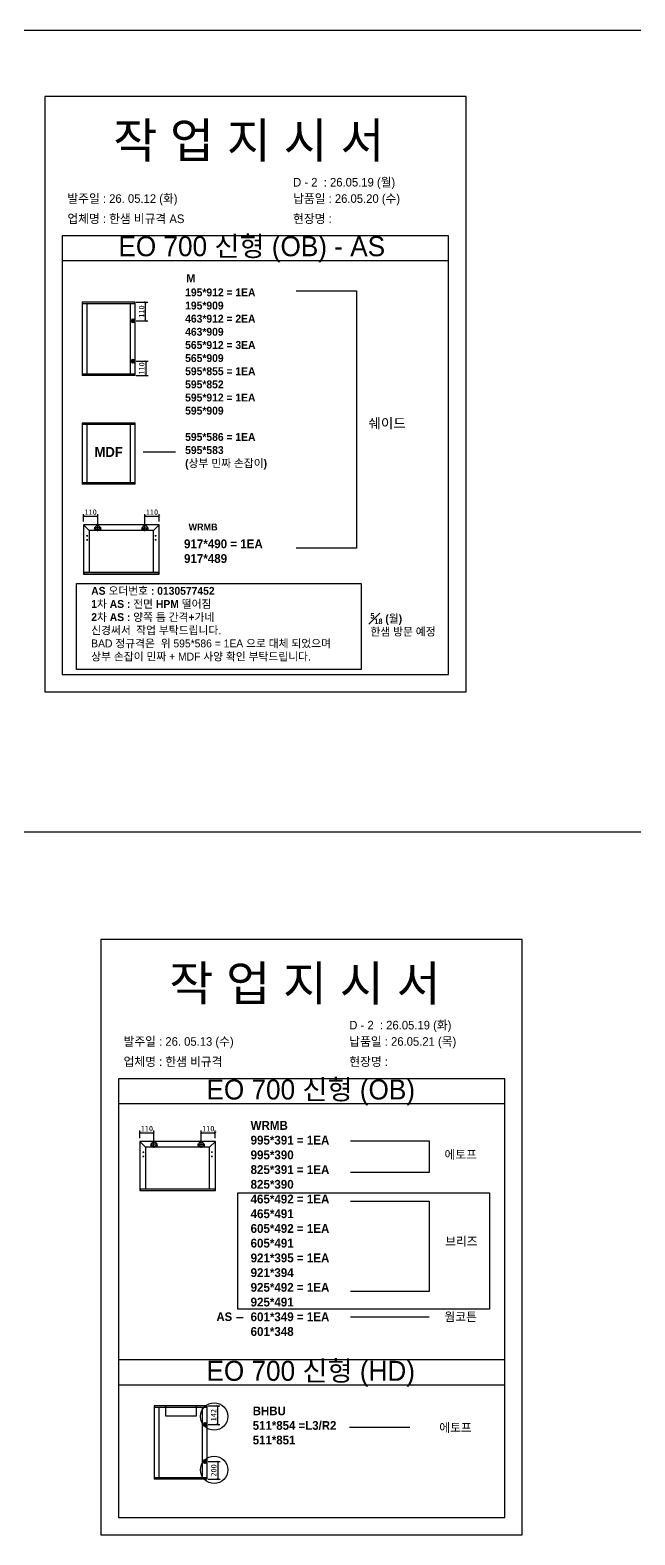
# Model space of a CAD drawing. Header units: millimetres. Extents: x -44117 to 256353, y -2095463 to 65325.
# Drawn here: x 117162 to 119922, y -939119 to -932244 of the extents above; entities that cross this region are included whole.
import ezdxf

# ---------------------------------------------------------------- set-up
doc = ezdxf.new("R2010")
doc.units = ezdxf.units.MM
doc.header["$LTSCALE"] = 10
doc.layers.add('Layer1', color=7, linetype='Continuous', lineweight=70)
doc.styles.add('MtX_Gulim', font='')
doc.styles.get('MtX_Gulim').set_extended_font_data('Gulim', bold=True)
doc.dimstyles.new('ISO-25', dxfattribs={"dimtxt": 2.5, "dimasz": 2.5, "dimexe": 1, "dimexo": 1, "dimtad": 1, "dimtxsty": 'Standard', "dimblk": 'ARCHTICK', "dimcen": 2.5, "dimadec": 0, "dimazin": 0, "dimtfac": 1, "dimtmove": 0, "dimatfit": 3, "dimfxl": 0, "dimarcsym": 0})

# ---------------------------------------------------------------- blocks, each defined once
blk = doc.blocks.new('_ArchTick')
at = {"color": 0, "linetype": 'ByBlock', "const_width": 0.15}
blk.add_lwpolyline([(-0.5, -0.5), (0.5, 0.5)], dxfattribs=at)
blk = doc.blocks.new('*D6342')
at = {"color": 0, "lineweight": -2}
for p, q in [((117645.7, -933487.5), (117699.1, -933487.5)), ((117689.1, -933572.7), (117689.1, -933487.5)), ((117645.7, -933572.7), (117699.1, -933572.7))]:
    blk.add_line(p, q, dxfattribs=at)
at = {"layer": 'Defpoints', "color": 0}
for p in [(117630.7, -933487.5), (117689.1, -933487.5), (117630.7, -933572.7)]:
    blk.add_point(p, dxfattribs=at)
at = {"color": 0, "lineweight": -2, "xscale": 10, "yscale": 10, "zscale": 10}
for p, rotation in [((117689.1, -933487.5), 90), ((117689.1, -933572.7), 270)]:
    blk.add_blockref('_ArchTick', p, dxfattribs=dict(at, rotation=rotation))
at = {"color": 0, "insert": (117670.4, -933530.1), "char_height": 25, "attachment_point": 5, "rotation": 90}
blk.add_mtext('110', dxfattribs=at)
blk = doc.blocks.new('*D6343')
at = {"color": 0, "lineweight": -2}
for p, q in [((117645.7, -933757.4), (117700, -933757.4)), ((117690, -933757.4), (117690, -933822.9)), ((117645.7, -933822.9), (117700, -933822.9))]:
    blk.add_line(p, q, dxfattribs=at)
at = {"layer": 'Defpoints', "color": 0}
for p in [(117630.7, -933757.4), (117630.7, -933822.9), (117690, -933822.9)]:
    blk.add_point(p, dxfattribs=at)
at = {"color": 0, "lineweight": -2, "xscale": 10, "yscale": 10, "zscale": 10}
for p, rotation in [((117690, -933757.4), 90), ((117690, -933822.9), 270)]:
    blk.add_blockref('_ArchTick', p, dxfattribs=dict(at, rotation=rotation))
at = {"color": 0, "insert": (117671.3, -933790.1), "char_height": 25, "attachment_point": 5, "rotation": 90}
blk.add_mtext('110', dxfattribs=at)
blk = doc.blocks.new('*D6345')
at = {"color": 0, "lineweight": -2}
for p, q in [((117405.7, -934490.1), (117405.7, -934455.5)), ((117405.7, -934465.5), (117470.2, -934465.5)), ((117470.2, -934502.8), (117470.2, -934455.5))]:
    blk.add_line(p, q, dxfattribs=at)
at = {"layer": 'Defpoints', "color": 0}
for p in [(117405.7, -934505.1), (117470.2, -934465.5), (117470.2, -934517.8)]:
    blk.add_point(p, dxfattribs=at)
at = {"color": 0, "lineweight": -2, "xscale": 10, "yscale": 10, "zscale": 10, "rotation": 180}
blk.add_blockref('_ArchTick', (117405.7, -934465.5), dxfattribs=at)
at = {"color": 0, "lineweight": -2, "xscale": 10, "yscale": 10, "zscale": 10}
blk.add_blockref('_ArchTick', (117470.2, -934465.5), dxfattribs=at)
at = {"color": 0, "insert": (117438, -934446.7), "char_height": 25, "attachment_point": 5}
blk.add_mtext('110', dxfattribs=at)
blk = doc.blocks.new('*D6346')
at = {"color": 0, "lineweight": -2}
for p, q in [((117685.8, -934502.8), (117685.8, -934455.5)), ((117685.8, -934465.5), (117750.3, -934465.5)), ((117750.3, -934490.1), (117750.3, -934455.5))]:
    blk.add_line(p, q, dxfattribs=at)
at = {"layer": 'Defpoints', "color": 0}
for p in [(117685.8, -934517.8), (117750.3, -934465.5), (117750.3, -934505.1)]:
    blk.add_point(p, dxfattribs=at)
at = {"color": 0, "lineweight": -2, "xscale": 10, "yscale": 10, "zscale": 10, "rotation": 180}
blk.add_blockref('_ArchTick', (117685.8, -934465.5), dxfattribs=at)
at = {"color": 0, "lineweight": -2, "xscale": 10, "yscale": 10, "zscale": 10}
blk.add_blockref('_ArchTick', (117750.3, -934465.5), dxfattribs=at)
at = {"color": 0, "insert": (117718, -934446.7), "char_height": 25, "attachment_point": 5}
blk.add_mtext('110', dxfattribs=at)
blk = doc.blocks.new('*D6362')
at = {"color": 0, "lineweight": -2}
for p, q in [((117662.5, -937307), (117662.5, -937272.4)), ((117662.5, -937282.4), (117727, -937282.4)), ((117727, -937319.7), (117727, -937272.4))]:
    blk.add_line(p, q, dxfattribs=at)
at = {"layer": 'Defpoints', "color": 0}
for p in [(117662.5, -937322), (117727, -937282.4), (117727, -937334.7)]:
    blk.add_point(p, dxfattribs=at)
at = {"color": 0, "lineweight": -2, "xscale": 10, "yscale": 10, "zscale": 10, "rotation": 180}
blk.add_blockref('_ArchTick', (117662.5, -937282.4), dxfattribs=at)
at = {"color": 0, "lineweight": -2, "xscale": 10, "yscale": 10, "zscale": 10}
blk.add_blockref('_ArchTick', (117727, -937282.4), dxfattribs=at)
at = {"color": 0, "insert": (117694.8, -937263.7), "char_height": 25, "attachment_point": 5}
blk.add_mtext('110', dxfattribs=at)
blk = doc.blocks.new('*D6363')
at = {"color": 0, "lineweight": -2}
for p, q in [((117942.6, -937319.7), (117942.6, -937272.4)), ((117942.6, -937282.4), (118007.1, -937282.4)), ((118007.1, -937307), (118007.1, -937272.4))]:
    blk.add_line(p, q, dxfattribs=at)
at = {"layer": 'Defpoints', "color": 0}
for p in [(117942.6, -937334.7), (118007.1, -937282.4), (118007.1, -937322)]:
    blk.add_point(p, dxfattribs=at)
at = {"color": 0, "lineweight": -2, "xscale": 10, "yscale": 10, "zscale": 10, "rotation": 180}
blk.add_blockref('_ArchTick', (117942.6, -937282.4), dxfattribs=at)
at = {"color": 0, "lineweight": -2, "xscale": 10, "yscale": 10, "zscale": 10}
blk.add_blockref('_ArchTick', (118007.1, -937282.4), dxfattribs=at)
at = {"color": 0, "insert": (117974.8, -937263.7), "char_height": 25, "attachment_point": 5}
blk.add_mtext('110', dxfattribs=at)
blk = doc.blocks.new('*D6364')
at = {"color": 0, "lineweight": -2}
for p, q in [((117974.5, -938529.9), (118027.9, -938529.9)), ((118017.9, -938615), (118017.9, -938529.9)), ((117974.5, -938615), (118027.9, -938615))]:
    blk.add_line(p, q, dxfattribs=at)
at = {"layer": 'Defpoints', "color": 0}
for p in [(117959.5, -938529.9), (118017.9, -938529.9), (117959.5, -938615)]:
    blk.add_point(p, dxfattribs=at)
at = {"color": 0, "lineweight": -2, "xscale": 10, "yscale": 10, "zscale": 10}
for p, rotation in [((118017.9, -938529.9), 90), ((118017.9, -938615), 270)]:
    blk.add_blockref('_ArchTick', p, dxfattribs=dict(at, rotation=rotation))
at = {"color": 0, "insert": (117999.1, -938572.4), "char_height": 25, "attachment_point": 5, "rotation": 90}
blk.add_mtext('142', dxfattribs=at)
blk = doc.blocks.new('*D6365')
at = {"color": 0, "lineweight": -2}
for p, q in [((117974.5, -938784.3), (118028.8, -938784.3)), ((118018.8, -938784.3), (118018.8, -938865.2)), ((117974.5, -938865.2), (118028.8, -938865.2))]:
    blk.add_line(p, q, dxfattribs=at)
at = {"layer": 'Defpoints', "color": 0}
for p in [(117959.5, -938784.3), (117959.5, -938865.2), (118018.8, -938865.2)]:
    blk.add_point(p, dxfattribs=at)
at = {"color": 0, "lineweight": -2, "xscale": 10, "yscale": 10, "zscale": 10}
for p, rotation in [((118018.8, -938784.3), 90), ((118018.8, -938865.2), 270)]:
    blk.add_blockref('_ArchTick', p, dxfattribs=dict(at, rotation=rotation))
at = {"color": 0, "insert": (118000, -938824.8), "char_height": 25, "attachment_point": 5, "rotation": 90}
blk.add_mtext('200', dxfattribs=at)

msp = doc.modelspace()

# ---------------------------------------------------------------- linework, layer by layer
at = {"color": 1}
for p, q in [((104260.77588, -932244.45159), (196529.92274, -932244.45159)), ((104260.77588, -932244.45159), (196529.92274, -932244.45159)), ((104260.77588, -932244.45159), (196529.92274, -932244.45159)), ((104260.77588, -932244.45159), (196529.92274, -932244.45159)), ((104260.77588, -932244.45159), (196529.92274, -932244.45159)), ((104260.77588, -932244.45159), (196529.92274, -932244.45159)), ((104260.77588, -932244.45159), (196529.92274, -932244.45159)), ((104260.77588, -932244.45159), (196529.92274, -932244.45159)), ((104260.77588, -932244.45159), (196529.92274, -932244.45159)), ((104260.77588, -932244.45159), (196529.92274, -932244.45159)), ((106472.62401, -932244.45159), (198741.77087, -932244.45159)), ((106472.62401, -932244.45159), (198741.77087, -932244.45159)), ((106472.62401, -932244.45159), (198741.77087, -932244.45159)), ((106472.62401, -932244.45159), (198741.77087, -932244.45159)), ((106472.62401, -932244.45159), (198741.77087, -932244.45159)), ((106472.62401, -932244.45159), (198741.77087, -932244.45159)), ((106472.62401, -932244.45159), (198741.77087, -932244.45159)), ((106472.62401, -932244.45159), (198741.77087, -932244.45159)), ((106472.62401, -932244.45159), (198741.77087, -932244.45159)), ((106472.62401, -932244.45159), (198741.77087, -932244.45159)), ((119071.56298, -933184.07095), (117308.63937, -933184.07095)), ((117640.895, -934039.56373), (117399.93908, -934039.56373)), ((117641.13591, -934040.23828), (117399.69817, -934040.23828)), ((117641.13591, -934046.79103), (117399.69817, -934046.79103)), ((104260.77588, -935907.62587), (196529.92274, -935907.62587)), ((104260.77588, -935907.62587), (196529.92274, -935907.62587)), ((104260.77588, -935907.62587), (196529.92274, -935907.62587)), ((104260.77588, -935907.62587), (196529.92274, -935907.62587)), ((104260.77588, -935907.62587), (196529.92274, -935907.62587)), ((104260.77588, -935907.62587), (196529.92274, -935907.62587)), ((104260.77588, -935907.62587), (196529.92274, -935907.62587)), ((104260.77588, -935907.62587), (196529.92274, -935907.62587)), ((104260.77588, -935907.62587), (196529.92274, -935907.62587)), ((104260.77588, -935907.62587), (196529.92274, -935907.62587)), ((106472.62401, -935907.62587), (198741.77087, -935907.62587)), ((106472.62401, -935907.62587), (198741.77087, -935907.62587)), ((106472.62401, -935907.62587), (198741.77087, -935907.62587)), ((106472.62401, -935907.62587), (198741.77087, -935907.62587)), ((106472.62401, -935907.62587), (198741.77087, -935907.62587)), ((106472.62401, -935907.62587), (198741.77087, -935907.62587)), ((106472.62401, -935907.62587), (198741.77087, -935907.62587)), ((106472.62401, -935907.62587), (198741.77087, -935907.62587)), ((106472.62401, -935907.62587), (198741.77087, -935907.62587)), ((106472.62401, -935907.62587), (198741.77087, -935907.62587))]:
    msp.add_line(p, q, dxfattribs=at)
for p, q in [((119071.56298, -933298.54651), (117308.63937, -933298.54651)), ((117399.69817, -933487.77572), (117399.69817, -933822.64055)), ((117641.13591, -933488.20935), (117399.69817, -933488.20935)), ((117640.895, -933487.53481), (117399.93908, -933487.53481)), ((117639.93136, -933494.7621), (117639.93136, -933487.53481)), ((117641.13591, -933822.64055), (117641.13591, -933487.77572)), ((117641.13591, -933494.7621), (117399.69817, -933494.7621)), ((117421.13916, -933494.28028), (117421.13916, -933815.65417)), ((117619.45401, -933815.65417), (117619.45401, -933494.7621)), ((117641.13591, -933815.65417), (117399.69817, -933815.65417)), ((117641.13591, -933822.20692), (117399.69817, -933822.20692)), ((117640.895, -933822.88147), (117399.93908, -933822.88147)), ((117400.90272, -933822.88147), (117400.90272, -933815.65417)), ((117639.93136, -933815.65417), (117639.93136, -933822.88147)), ((117399.69817, -934039.80464), (117399.69817, -934319.44616)), ((117639.93136, -934046.79103), (117639.93136, -934039.56373)), ((117641.13591, -934319.44616), (117641.13591, -934039.80464)), ((117421.13916, -934046.30921), (117421.13916, -934312.45978)), ((117619.45401, -934312.45978), (117619.45401, -934046.79103)), ((117825.64644, -934172.42236), (117677.98409, -934172.42236)), ((117641.13591, -934312.45978), (117399.69817, -934312.45978)), ((117400.90272, -934319.68708), (117400.90272, -934312.45978)), ((117639.93136, -934312.45978), (117639.93136, -934319.68708)), ((117641.13591, -934319.01253), (117399.69817, -934319.01253)), ((117640.895, -934319.68708), (117399.93908, -934319.68708)), ((117405.40914, -934505.0674), (117405.40914, -934729.40773)), ((117431.74989, -934531.40816), (117405.49582, -934504.85813)), ((117750.29497, -934504.77144), (117405.7051, -934504.77144)), ((117486.36857, -934517.79383), (117454.08174, -934517.79383)), ((117456.90679, -934521.3454), (117456.90679, -934526.08081)), ((117470.22515, -934533.93725), (117470.22515, -934501.65042)), ((117483.54351, -934521.3454), (117483.54351, -934526.08081)), ((117669.63151, -934517.79383), (117701.91835, -934517.79383)), ((117672.45658, -934521.3454), (117672.45658, -934526.08081)), ((117685.77494, -934533.93725), (117685.77494, -934501.65042)), ((117699.09329, -934521.3454), (117699.09329, -934526.08081)), ((117724.25019, -934531.40816), (117750.50425, -934504.85813)), ((117750.59094, -934729.40773), (117750.59094, -934505.0674)), ((117418.7275, -934554.49331), (117424.64677, -934554.49331)), ((117418.7275, -934573.43497), (117424.64677, -934573.43497)), ((117421.68713, -934551.53367), (117421.68713, -934557.45294)), ((117421.68713, -934570.47534), (117421.68713, -934576.3946)), ((117431.74989, -934531.40816), (117431.74989, -934721.41672)), ((117724.25019, -934531.40816), (117431.74989, -934531.40816)), ((117459.2745, -934523.7131), (117454.53908, -934523.7131)), ((117485.91121, -934523.7131), (117481.1758, -934523.7131)), ((117674.82429, -934523.7131), (117670.08887, -934523.7131)), ((117701.461, -934523.7131), (117696.72559, -934523.7131)), ((117724.25019, -934720.82479), (117724.25019, -934531.40816)), ((117737.27258, -934554.49331), (117731.35331, -934554.49331)), ((117737.27258, -934573.43497), (117731.35331, -934573.43497)), ((117734.31295, -934551.53367), (117734.31295, -934557.45294)), ((117734.31295, -934570.47534), (117734.31295, -934576.3946)), ((117405.40914, -934720.82479), (117750.59094, -934720.82479)), ((117406.88896, -934720.82479), (117406.88896, -934729.70369)), ((117749.11112, -934729.70369), (117749.11112, -934720.82479)), ((117405.40914, -934728.875), (117750.29497, -934728.875)), ((117405.7051, -934729.70369), (117750.29497, -934729.70369)), ((119327.95219, -937035.06553), (117565.02858, -937035.06553)), ((119327.95219, -937149.54109), (117565.02858, -937149.54109)), ((117662.22268, -937321.98106), (117662.22268, -937546.32138)), ((117688.56343, -937348.32181), (117662.30936, -937321.77178)), ((118007.10851, -937321.68509), (117662.51864, -937321.68509)), ((117743.18211, -937334.70749), (117710.89527, -937334.70749)), ((117713.72033, -937338.25905), (117713.72033, -937342.99447)), ((117727.03868, -937350.8509), (117727.03868, -937318.56407)), ((117740.35704, -937338.25905), (117740.35704, -937342.99447)), ((117926.44505, -937334.70749), (117958.73189, -937334.70749)), ((117929.27012, -937338.25905), (117929.27012, -937342.99447)), ((117942.58847, -937350.8509), (117942.58847, -937318.56407)), ((117955.90683, -937338.25905), (117955.90683, -937342.99447)), ((117981.06372, -937348.32181), (118007.31779, -937321.77178)), ((118007.40447, -937546.32138), (118007.40447, -937321.98106)), ((117675.54104, -937371.40696), (117681.46031, -937371.40696)), ((117675.54104, -937390.34862), (117681.46031, -937390.34862)), ((117678.50067, -937368.44733), (117678.50067, -937374.3666)), ((117678.50067, -937387.38899), (117678.50067, -937393.30826)), ((117688.56343, -937348.32181), (117688.56343, -937538.33037)), ((117981.06372, -937348.32181), (117688.56343, -937348.32181)), ((117716.08804, -937340.62676), (117711.35262, -937340.62676)), ((117742.72475, -937340.62676), (117737.98934, -937340.62676)), ((117931.63783, -937340.62676), (117926.90241, -937340.62676)), ((117958.27454, -937340.62676), (117953.53912, -937340.62676)), ((117981.06372, -937537.73844), (117981.06372, -937348.32181)), ((117994.08612, -937371.40696), (117988.16685, -937371.40696)), ((117994.08612, -937390.34862), (117988.16685, -937390.34862)), ((117991.12649, -937368.44733), (117991.12649, -937374.3666)), ((117991.12649, -937387.38899), (117991.12649, -937393.30826)), ((117662.22268, -937537.73844), (118007.40447, -937537.73844)), ((117662.22268, -937545.78865), (118007.10851, -937545.78865)), ((117663.70249, -937537.73844), (117663.70249, -937546.61735)), ((118005.92466, -937546.61735), (118005.92466, -937537.73844)), ((117662.51864, -937546.61735), (118007.10851, -937546.61735)), ((118103.24315, -938125.47648), (118134.75646, -938125.47648)), ((119327.95219, -938320.31867), (117565.02858, -938320.31867)), ((119327.95219, -938434.79423), (117565.02858, -938434.79423)), ((117728.44608, -938530.10677), (117728.44608, -938864.97161)), ((117969.88382, -938530.54041), (117728.44608, -938530.54041)), ((117969.88382, -938537.09316), (117728.44608, -938537.09316)), ((117969.64291, -938529.86586), (117728.68699, -938529.86586)), ((117749.88707, -938536.61134), (117749.88707, -938857.98523)), ((117948.20193, -938857.98523), (117948.20193, -938537.09316)), ((117968.67927, -938537.09316), (117968.67927, -938529.86586)), ((117969.88382, -938864.97161), (117969.88382, -938530.10677)), ((118894.67112, -938628.82049), (118619.99513, -938628.82049)), ((117969.88382, -938857.98523), (117728.44608, -938857.98523)), ((117969.88382, -938864.53798), (117728.44608, -938864.53798)), ((117969.64291, -938865.21253), (117728.68699, -938865.21253)), ((117729.65063, -938865.21253), (117729.65063, -938857.98523)), ((117968.67927, -938857.98523), (117968.67927, -938865.21253))]:
    msp.add_line(p, q)
for points in [[(117228.50648, -935268.47659), (119151.69587, -935268.47659), (119151.69587, -932548.53731), (117228.50648, -932548.53731)], [(117484.89569, -939119.47116), (119408.08508, -939119.47116), (119408.08508, -936399.53188), (117484.89569, -936399.53188)], [(118110.23611, -937556.88357), (119259.12126, -937556.88357), (119259.12126, -938087.74774), (118110.23611, -938087.74774)]]:
    msp.add_lwpolyline(points, close=True)
msp.add_lwpolyline([(117308.63937, -933184.07095), (117308.63937, -935188.3437), (119071.56298, -935188.3437), (119071.56298, -933184.07095)], dxfattribs=at)
for points in [[(118376.30217, -933435.90295), (118651.66965, -933435.90295), (118651.66965, -934611.13202), (118376.30217, -934611.13202)], [(117565.02858, -937035.06553), (117565.02858, -939039.33827), (119327.95219, -939039.33827), (119327.95219, -937035.06553)], [(118624.1801, -937318.62304), (118983.75594, -937318.62304), (118983.75594, -937463.06803), (118624.1801, -937463.06803)], [(118624.1801, -937595.21984), (118983.75594, -937595.21984), (118983.75594, -938007.04174), (118624.1801, -938007.04174)], [(118624.1801, -938123.82706), (118983.75594, -938123.82706)], [(117919.75887, -938529.86586), (117919.75887, -938576.58457), (117780.50007, -938576.58457), (117780.50007, -938529.86586)]]:
    msp.add_lwpolyline(points)
msp.add_lwpolyline([(117373.33144, -934772.79349), (118673.3364, -934772.79349), (118673.3364, -935166.17561), (117373.33144, -935166.17561)], close=True, dxfattribs=at)
for centre, radius in [((117470.22515, -934517.79383), 10.35872), ((117685.77494, -934517.79383), 10.35872), ((117421.68713, -934554.49331), 0.88789), ((117421.68713, -934573.43497), 0.88789), ((117456.90679, -934523.7131), 0.94708), ((117483.54351, -934523.7131), 0.94708), ((117672.45658, -934523.7131), 0.94708), ((117699.09329, -934523.7131), 0.94708), ((117734.31295, -934554.49331), 0.88789), ((117734.31295, -934573.43497), 0.88789), ((117713.72033, -937340.62676), 0.94708), ((117727.03868, -937334.70749), 10.35872), ((117740.35704, -937340.62676), 0.94708), ((117929.27012, -937340.62676), 0.94708), ((117942.58847, -937334.70749), 10.35872), ((117955.90683, -937340.62676), 0.94708), ((117678.50067, -937371.40696), 0.88789), ((117678.50067, -937390.34862), 0.88789), ((117991.12649, -937371.40696), 0.88789), ((117991.12649, -937390.34862), 0.88789)]:
    msp.add_circle(centre, radius)
for centre in [(118001.56891, -938578.14523), (118001.56891, -938821.84814)]:
    msp.add_circle(centre, 62.42636, dxfattribs=at)
for centre, radius, start, end in [((117640.895, -933487.77572), 0.24091, 0, 90), ((117399.93908, -933822.64056), 0.24091, 180, 270), ((117640.895, -933822.64056), 0.24091, 270, 0), ((117640.895, -934039.80464), 0.24091, 0, 90), ((117399.93908, -934319.44617), 0.24091, 180, 270), ((117640.895, -934319.44617), 0.24091, 270, 0), ((117405.7051, -934505.0674), 0.29596, 90, 180), ((117750.29497, -934505.0674), 0.29596, 0, 90), ((117405.7051, -934729.40773), 0.29596, 180, 270), ((117750.29497, -934729.40773), 0.29596, 270, 0), ((117662.51864, -937321.98106), 0.29596, 90, 180), ((118007.10851, -937321.98106), 0.29596, 0, 90), ((117662.51864, -937546.32138), 0.29596, 180, 270), ((118007.10851, -937546.32138), 0.29596, 270, 0), ((117969.64291, -938530.10677), 0.24091, 0, 90), ((117728.68699, -938864.97162), 0.24091, 180, 270), ((117969.64291, -938864.97162), 0.24091, 270, 0)]:
    msp.add_arc(centre, radius, start, end)
at = {"layer": 'Layer1'}
for p, q in [((117630.71642, -933563.81148), (117630.71642, -933581.5695)), ((117630.71642, -933766.24985), (117630.71642, -933748.49183)), ((117959.46434, -938606.14254), (117959.46434, -938623.90056)), ((117959.46434, -938793.21442), (117959.46434, -938775.4564))]:
    msp.add_line(p, q, dxfattribs=at)
for points in [[(117639.59543, -933572.69049), (117621.83741, -933572.69049)], [(117639.59543, -933757.37084), (117621.83741, -933757.37084)], [(117968.34335, -938615.02155), (117950.58533, -938615.02155)], [(117968.34335, -938784.33541), (117950.58533, -938784.33541)]]:
    msp.add_lwpolyline(points, close=True, dxfattribs=at)
for centre in [(117630.71642, -933572.69049), (117630.71642, -933757.37084), (117959.46434, -938615.02155), (117959.46434, -938784.33541)]:
    msp.add_circle(centre, 5.91934, dxfattribs=at)

# ---------------------------------------------------------------- texts
at = {"linetype": 'Continuous', "style": 'MtX_Gulim'}
for s, height, p in [('M', 37.49849, (117875.04916, -933397.39505)), ('쉐이드', 45.42113, (118705.7597, -934063.75223)), ('MDF', 45.42113, (117455.8903, -934194.62897)), ('WRMB', 31.421769, (117885.11393, -934530.39348)), ('에토프', 39.271262, (119053.2833, -937401.69991)), ('브리즈', 39.271262, (119056.3566, -937798.15533)), ('AS', 39.271262, (118012.51484, -938142.1203)), ('웜코튼', 39.271262, (119053.03743, -938142.87379)), ('에토프', 39.271262, (119029.368, -938649.20089))]:
    msp.add_text(s, height=height, dxfattribs=at).set_placement(p)
at = {"attachment_point": 1}
for s, width, gutter_width, heights, insert, char_height in [('{\\fGulim|b0|i0|c129|p50;작 업 지 시 서}', 3786.0728481, 14.30944, [-178.40505], (117540.80337, -932667.77793), 160.2657825), ('\\pt11;{\\fGulim|b0|i0|c129|p50;발주일 : 26. 05.12 (화)}', 3786.0728481, 14.30944, [39.49878], (117331.96048, -932994.52164), 39.2651167), ('{\\fGulim|b0|i0|c129|p50;납품일 : 26.05.20 (수)}', 3786.0728481, 14.30944, [40.16974], (118362.21531, -932994.52164), 39.2651167), ('{\\fGulim|b0|i0|c129|p50;업체명 : 한샘 비규격 AS}', 3786.0728481, 14.30944, [41.34032], (117331.96048, -933086.85325), 39.2651167), ('{\\fGulim|b0|i0|c129|p50;현장명 :}', 3786.0728481, 14.30944, [45.21037], (118362.21531, -933086.85325), 39.2651167), ('{\\fGulim|b0|i0|c129|p50;EO 700 신형 (OB) - AS}', 2155.3243433, 8.14604, [-114.80382], (117564.88251, -933186.36486), 91.2356303), ('{\\f굴림|b1|i0|c129|p50;195*912 = 1EA\\P\\C1;195*909\\P\\C256;463*912 = 2EA\\P\\C1;463*909\\P\\C256;565*912 = 3EA\\P\\C1;565*909\\P\\C256;595*855 = 1EA\\P\\C1;595*852\\P\\C256;595*912 = 1EA\\P\\C1;595*909\\P\\P\\C256;595*586 = 1EA\\P\\C1;595*583\\P(상부 민짜 손잡이)}', 10891.9816234, 140.08053, [-826.5228], (117869.38249, -933424.74663), 36.0207087), ('{\\f굴림|b1|i0|c129|p50;917*490 = 1EA\\P\\C1;917*489}', 12198.822037, 156.88766, [-108.80746], (117864.29076, -934571.35196), 40.342541), ('{\\f굴림|b1|i0|c129|p50;AS 오더번호 : 0130577452^J1차 AS : 전면 HPM 떨어짐^J2차 AS : 양쪽 틈 간격+가네\\P\\f굴림|b0|i0|c129|p50;신경써서} {\\f굴림|b0|i0|c129|p50;작업 부탁드립니다.\\PBAD 정규격은  위 595*586 = 1EA 으로 대체 되었으며\\P상부 손잡이 민짜 + MDF 사양 확인 부탁드립니다.}', 10891.9816234, 140.08053, [-348.48759], (117440.60785, -934788.34829), 36.0207087), ('{\\A1;\\f굴림|b1|i0|c129|p50;{\\H0.7x;\\S5#18;} (월)\\P한샘 방문 예정}', 10891.9816234, 140.08053, [-103.4023], (118715.07794, -934907.64099), 36.0207087), ('{\\fGulim|b0|i0|c129|p50;작 업 지 시 서}', 3786.0728481, 14.30944, [-178.40505], (117797.19257, -936518.7725), 160.2657825), ('\\pt11;{\\fGulim|b0|i0|c129|p50;발주일 : 26. 05.13 (수)}', 3786.0728481, 14.30944, [39.49878], (117588.34969, -936845.51622), 39.2651167), ('{\\fGulim|b0|i0|c129|p50;납품일 : 26.05.21 (목)}', 3786.0728481, 14.30944, [40.16974], (118618.60451, -936845.51622), 39.2651167), ('{\\fGulim|b0|i0|c129|p50;업체명 : 한샘 비규격}', 3786.0728481, 14.30944, [41.34032], (117588.34969, -936937.84783), 39.2651167), ('{\\fGulim|b0|i0|c129|p50;현장명 :}', 3786.0728481, 14.30944, [45.21037], (118618.60451, -936937.84783), 39.2651167), ('{\\fGulim|b0|i0|c129|p50;EO 700 신형 (OB)}', 2155.3243433, 8.14604, [-114.80382], (117966.63935, -937038.90219), 91.2356303), ('{\\f굴림|b1|i0|c129|p50;WRMB\\P995*391 = 1EA\\P\\C1;995*390\\P\\C256;825*391 = 1EA\\P\\C1;825*390\\P\\C256;465*492 = 1EA\\P\\C1;465*491\\P\\C256;605*492 = 1EA\\P\\C1;605*491\\P\\C256;921*395 = 1EA\\P\\C1;921*394\\P\\C256;925*492 = 1EA\\P\\C1;925*491\\P\\C256;601*349 = 1EA\\P\\C1;601*348}', 12198.822037, 156.88766, [-984.22993], (118168.11202, -937228.51915), 40.342541), ('{\\fGulim|b0|i0|c129|p50;EO 700 신형 (HD)}', 2155.3243433, 8.14604, [-114.80382], (117966.63935, -938324.15533), 91.2356303), ('{\\f굴림|b1|i0|c129|p50;BHBU\\P511*854 =L3/R2\\P\\C1;511*851}', 12072.7918459, 155.2668, [-177.87027], (118177.91589, -938532.88776), 39.9257485)]:
    msp.add_mtext_dynamic_manual_height_columns(s, width=width, gutter_width=gutter_width, heights=heights, dxfattribs=dict(at, insert=insert, char_height=char_height))
at = {"color": 1, "char_height": 39.2651167, "attachment_point": 1}
for s, heights, insert in [('{\\fGulim|b0|i0|c129|p50;D - 2  : 26.05.19 (월)}', [40.16974], (118362.21531, -932919.84635)), ('{\\fGulim|b0|i0|c129|p50;D - 2  : 26.05.19 (화)}', [37.52862], (118618.60451, -936770.84093))]:
    msp.add_mtext_dynamic_manual_height_columns(s, width=3786.0728481, gutter_width=14.30944, heights=heights, dxfattribs=dict(at, insert=insert))

# ---------------------------------------------------------------- dimensions: what is measured, and where the dimension line sits
for base, p1, p2, text, picture, middle in [((117689.10578, -933487.53481), (117630.71642, -933572.69049), (117630.71642, -933487.53481), '110', '*D6342', (117670.35578, -933530.11265)), ((117690.03967, -933822.88147), (117630.71642, -933757.37084), (117630.71642, -933822.88147), '110', '*D6343', (117671.28967, -933790.12615)), ((118017.8537, -938529.86586), (117959.46434, -938615.02155), (117959.46434, -938529.86586), '142', '*D6364', (117999.1037, -938572.44371)), ((118018.78759, -938865.21253), (117959.46434, -938784.33541), (117959.46434, -938865.21253), '200', '*D6365', (118000.03759, -938824.77397))]:
    dim = msp.add_linear_dim(base=base, p1=p1, p2=p2, angle=90, text=text, dimstyle='ISO-25', override={"dimscale": 10, "dimasz": 1, "dimexo": 1.5, "dimtxsty": 'Standard'})
    dim.commit()
    dim.dimension.update_dxf_attribs({"geometry": picture, "text_midpoint": middle})
for base, p1, p2, picture, middle in [((117470.22515, -934465.487), (117405.7051, -934505.0674), (117470.22515, -934517.79383), '*D6345', (117437.96513, -934446.737)), ((117750.29497, -934465.487), (117685.77493, -934517.79383), (117750.29497, -934505.0674), '*D6346', (117718.03495, -934446.737)), ((117727.03869, -937282.40066), (117662.51864, -937321.98106), (117727.03869, -937334.70749), '*D6362', (117694.77866, -937263.65066)), ((118007.10851, -937282.40066), (117942.58847, -937334.70749), (118007.10851, -937321.98106), '*D6363', (117974.84849, -937263.65066))]:
    dim = msp.add_linear_dim(base=base, p1=p1, p2=p2, text='110', dimstyle='ISO-25', override={"dimscale": 10, "dimasz": 1, "dimexo": 1.5, "dimtxsty": 'Standard'})
    dim.commit()
    dim.dimension.update_dxf_attribs({"geometry": picture, "text_midpoint": middle})

doc.saveas('drawing.dxf')
